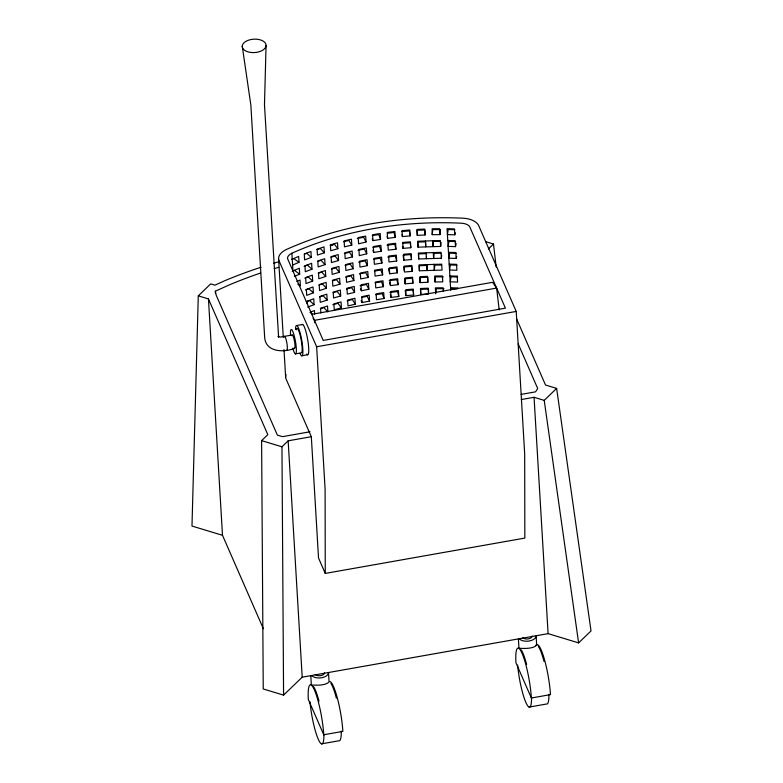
<?xml version="1.0" encoding="UTF-8"?>
<svg xmlns="http://www.w3.org/2000/svg" width="783" height="783" viewBox="0 0 783 783"><rect width="100%" height="100%" fill="white"/><g stroke="black" fill="none" stroke-linecap="round" stroke-linejoin="round"><path stroke-width="1.17" d="M261.072 267.209A344.324 193.538 -3.4 0 0 224.329 280.901L214.904 285.169L210.696 283.886L198.285 295.857L191.982 526.049L222.499 535.298L263.372 628.739M266.073 45.551A11.931 6.704 -3.4 0 1 247.957 51.854A11.931 6.704 -3.4 0 1 248.456 40.207A11.931 6.704 -3.4 0 1 266.073 45.551L264.478 104.775L278.611 337.219L278.004 336.406L280.197 337.091L292.313 334.987M440.398 230.584L439.958 234.616L432.206 234.675L432.754 229.615L440.506 229.576M435.015 281.949L434.663 276.037L442.415 275.978L442.767 281.89L435.015 281.949L435.563 276.888L443.315 276.839M440.663 246.439L440.31 240.528L417.623 241.242L417.975 247.154L440.663 246.439L441.093 242.397M435.828 292.754L436.268 288.712L444.02 288.663M441.358 258.253L441.015 252.341L418.318 253.066L418.67 258.977L441.358 258.253L441.69 255.229M454.854 229.732L448.258 229.527L447.416 234.577L454.796 234.812L455.256 232.796M455.559 241.556L448.962 241.34L448.111 246.391L455.5 246.625L456.195 243.601M456.264 253.369L449.657 253.163L448.816 258.214L456.195 258.439L456.665 256.423M311.732 675.67A8.946 5.031 -3.4 0 0 321.676 677.745A8.946 5.031 -3.4 0 0 328.508 672.705L329.056 681.983C325.014 686.016 314.981 685.174 311.781 685.008M519.344 638.918A8.946 5.031 -3.4 0 0 529.298 640.993A8.946 5.031 -3.4 0 0 536.12 635.943L536.678 645.231C532.626 649.254 522.604 648.422 519.403 648.255M516.614 318.926L545.536 385.04L556.635 388.407L591.018 630.932L578.608 642.892L548.1 633.643L302.199 677.178L283.583 695.128L263.245 688.962L261.61 440.633L267.815 434.653L208.454 298.94L198.285 295.857M283.583 695.128L281.958 446.799L288.154 440.819L311.321 436.718L318.524 558.015L325.258 573.42L524.835 538.087L524.679 453.797L516.222 311.428L478.413 225.015A19.595 11.011 -3.4 0 0 462.959 218.193C402.873 215.462 341.633 224.76 286.539 249.425A19.595 11.011 -3.4 0 0 278.836 260.348L316.645 346.761L325.102 489.13L325.258 573.42M488.406 248.935L493.486 244.042L485.577 241.644M578.608 642.892L544.224 400.377L556.635 388.407M291.893 253.242L291.1 253.643A10.639 5.98 -3.4 0 0 287.567 258.654L323.222 340.419L505.426 308.159L469.575 226.434A10.639 5.98 -3.4 0 0 462.469 223.302L461.471 223.224A225.201 126.582 -3.4 0 0 372.542 228.763C344.833 233.745 317.575 241.634 291.893 253.242L292.95 270.967M215.491 293.645L215.345 291.198L229.341 284.875A335.369 188.507 -3.4 0 1 260.651 273.022M291.511 259.418L293.635 258.507L298.998 262.325L292.597 265.065M292.245 259.153L298.646 256.413L298.998 262.325M292.206 271.241L299.341 268.236L299.693 274.138L294.369 276.428M296.708 281.479L300.046 280.05L300.398 285.961L297.716 284.053M304.489 254.093L306.711 253.261L311.282 257.401L304.616 259.917L304.264 254.005L310.929 251.49L311.282 257.401M304.078 266.328L307.416 265.075L311.977 269.215L305.311 271.73L304.959 265.829L311.624 263.313L311.977 269.215M304.773 278.151L308.111 276.898L312.681 281.038L306.016 283.554L305.664 277.642L312.329 275.127L312.681 281.038M305.478 289.964L308.815 288.712L313.386 292.852L306.721 295.367L306.368 289.465L313.034 286.94L313.386 292.852M306.182 301.778L309.52 300.525L314.081 304.675L307.67 307.083M310.156 312.192L314.433 310.577L314.649 314.13M535.738 645.231L536.678 645.231M316.851 249.62L320.306 248.485L324.358 252.811L317.438 255.082L317.086 249.18L324.005 246.899L324.358 252.811M317.546 261.434L321.01 260.308L325.062 264.634L318.143 266.905L317.79 260.993L324.71 258.723L325.062 264.634M318.25 273.257L321.715 272.122L325.757 276.448L318.847 278.719L318.495 272.807L325.405 270.536L325.757 276.448M318.955 285.071L322.42 283.945L326.462 288.261L319.552 290.542L319.2 284.63L326.11 282.36L326.462 288.261M319.66 296.894L323.115 295.759L327.167 300.085L320.247 302.355L319.895 296.444L326.814 294.173L327.167 300.085M320.355 308.708L323.819 307.582L327.862 311.898L327.519 305.996L320.599 308.267L320.883 312.994M330.289 245.363L334.37 244.218L337.884 248.7L330.749 250.726L330.397 244.815L337.532 242.799L337.884 248.7M330.994 257.186L335.075 256.031L338.589 260.524L331.454 262.54L331.101 256.628L338.236 254.612L338.589 260.524M331.698 269L335.78 267.855L339.284 272.337L332.158 274.363L331.806 268.452L338.941 266.435L339.284 272.337M332.403 280.823L336.484 279.668L339.988 284.16L332.853 286.177L332.501 280.265L339.636 278.249L339.988 284.16M333.098 292.636L337.179 291.491L340.693 295.974L333.558 297.99L333.206 292.088L340.341 290.072L340.693 295.974M332.785 304.744L337.884 303.305L341.398 307.797L334.263 309.814L333.91 303.902L341.045 301.886L341.398 307.797M351.802 245.089L344.481 246.851L344.129 240.939L351.45 239.177L351.802 245.089L348.846 240.459L343.61 241.712M352.497 256.912L345.186 258.664L344.833 252.762L352.144 251L352.497 256.912L349.551 252.283L344.314 253.526M353.202 268.726L345.88 270.487L345.528 264.576L352.849 262.814L353.202 268.726L350.246 264.096L345.019 265.349M353.906 280.539L346.585 282.301L346.233 276.399L353.554 274.637L353.906 280.539L350.95 275.919L345.714 277.162M354.611 292.362L347.29 294.124L346.938 288.213L354.259 286.451L354.611 292.362L351.655 287.733L346.419 288.986M355.306 304.176L347.995 305.938L347.642 300.026L354.953 298.274L355.306 304.176L352.36 299.556L347.123 300.799M357.244 238.512L363.655 237.249L366.043 241.996L358.585 243.826M372.953 240.635L380.558 239.432L380.205 233.52L372.61 234.724L372.953 240.635L372.228 238.688M357.948 250.325L364.359 249.063L366.747 253.819L359.289 255.64M373.657 252.459L381.262 251.245L380.91 245.343L373.305 246.547L373.657 252.459L372.933 250.511M358.643 262.148L365.064 260.876L367.452 265.633L359.965 267.111L359.622 261.209L367.1 259.721L367.452 265.633M359.348 273.962L365.759 272.699L368.157 277.456L360.669 278.924L360.327 273.032L367.804 271.544L368.157 277.456M360.053 285.775L366.464 284.513L368.852 289.27L361.374 290.747L360.415 288.839M361.824 297.383L367.168 296.336L369.556 301.093L362.079 302.561L361.12 300.662M311.585 314.355L492.595 282.311L496.647 288.075L499.163 309.911M313.083 318.407L314.433 320.335L496.647 288.075M296.728 325.513L302.6 324.475M294.496 348.396C284.043 352.702 265.584 352.272 264.664 337.414L250.863 105.147L242.25 46.197M316.645 346.761L516.222 311.428M295.387 353.887L301.181 352.859A12.401 2.075 80 0 0 300.829 338.139A12.401 2.075 80 0 0 296.365 329.78M301.661 355.825L307.533 354.777M310.048 431.766L282.457 436.65L277.378 435.113L216.265 295.406L215.345 291.198M521.155 394.397L535.543 391.843L537.725 388.574L518.189 343.903M521.312 399.545L534.055 397.294L544.224 400.377M323.751 734.757A32.798 5.501 80 0 0 314.433 690.048A32.798 5.501 80 0 0 308.326 699.503L323.751 734.757L342.856 731.381A32.798 5.501 80 0 0 329.897 681.484M531.363 698.005A32.798 5.501 80 0 0 522.046 653.296A32.798 5.501 80 0 0 515.948 662.751L531.363 698.005L550.469 694.619A32.798 5.501 80 0 0 544.224 658.718A32.798 5.501 80 0 0 536.169 645.378M321.529 743.85L338.902 740.777A29.823 5.001 80 0 0 341.28 731.126M529.151 707.098L546.514 704.015A29.823 5.001 80 0 0 548.903 694.364M372.228 235.595L378.747 234.577L380.558 239.432M387.575 238.326L395.268 237.396L394.916 231.494L387.223 232.414L387.575 238.326L387.086 236.349M372.923 247.418L379.442 246.391L381.262 251.245M373.628 259.232L380.147 258.214L381.957 263.068L374.362 264.272L374.01 258.361L381.605 257.157L381.957 263.068M374.333 271.055L380.851 270.027L382.662 274.882L375.067 276.096L374.714 270.184L382.31 268.97L382.662 274.882M389.689 273.776L397.373 272.856L397.02 266.944L389.337 267.874L389.689 273.776L388.701 269.822M375.037 282.869L381.556 281.841L383.367 286.705L375.762 287.909L375.409 281.997L383.014 280.794L383.367 286.705M375.732 294.692L382.251 293.664L384.071 298.519L376.466 299.723L376.114 293.821L383.719 292.607L384.071 298.519M391.089 297.413L398.782 296.493L398.43 290.581L390.737 291.501L391.089 297.413L390.355 294.447M387.448 233.246L394.035 232.463L395.268 237.396M402.374 236.554L410.116 235.918L409.763 230.006L402.022 230.642L402.374 236.554L402.119 234.557M387.047 245.196L394.74 244.276L395.973 249.219L388.28 250.139L387.928 244.237L395.621 243.307L395.973 249.219M403.069 248.377L410.821 247.731L410.468 241.83L402.726 242.466L403.069 248.377L402.814 246.371M387.751 257.01L395.444 256.1L396.668 261.033L388.985 261.962L388.632 256.051L396.325 255.131L396.668 261.033M403.774 260.191L411.515 259.555L411.173 253.643L403.715 254.25L403.774 260.191L403.137 255.189L410.879 254.553L411.515 259.555M388.456 268.833L396.149 267.913L397.373 272.856M389.151 280.647L396.844 279.737L398.077 284.669L390.384 285.599L390.032 279.688L397.725 278.758L398.077 284.669M405.183 283.828L412.925 283.192L412.572 277.28L405.124 277.887L405.183 283.828L404.537 278.817L412.289 278.19L412.925 283.192M389.856 292.47L397.549 291.55L398.782 296.493M405.878 295.641L413.63 295.005L413.277 289.093L405.829 289.7L405.878 295.641L405.242 290.64L412.984 290.013L413.63 295.005M401.728 231.553L409.48 230.926L410.116 235.918M425.032 234.988L424.68 229.076L416.918 229.429L417.27 235.34L425.032 234.988L424.993 230.965M402.433 243.366L410.175 242.74L410.821 247.731M412.22 271.368L404.478 272.014L404.126 266.103L411.868 265.466L412.22 271.368L411.584 266.377L403.832 267.003L404.351 271.006M419.375 270.791L442.062 270.076L441.71 264.165L419.022 264.879L419.375 270.791L419.326 265.75L427.097 265.408L427.126 269.44M420.079 282.614L427.841 282.262L427.792 277.231L420.031 277.564L420.079 282.614L420.021 276.673L427.489 276.35L427.841 282.262M420.774 294.428L420.735 289.387L428.497 289.044L428.546 294.075L428.193 288.173L420.432 288.516L420.774 294.428L427.479 294.124M424.983 229.957L417.222 230.29L417.27 235.34M425.688 241.771L417.926 242.113L417.975 247.154M426.392 253.594L418.631 253.927L418.67 258.977M440.095 241.399L433.459 241.438L432.911 246.498L432.559 240.587M440.8 253.212L434.154 253.252L433.606 258.312L433.263 252.4M441.504 265.036L434.859 265.075L434.311 270.135L433.958 264.223M447.768 240.479L455.168 240.714L455.5 246.625M448.463 252.302L455.872 252.537L456.195 258.439M449.168 264.116L456.577 264.351L456.9 270.262L449.52 270.027L450.362 264.977L456.969 265.183M449.873 275.939L457.282 276.174M457.663 277.006L451.067 276.8L450.225 281.841L457.605 282.076L457.252 276.174M450.568 287.752L457.977 287.987M451.762 288.614L457.272 288.79M261.61 440.633L281.958 446.799M294.339 270.321L299.693 274.138M310.225 312.348L312.505 314.414M311.321 436.718L285.864 378.522A19.595 11.011 -3.4 0 1 286.03 374.519M389.65 282.624L390.14 284.611M493.486 244.042L496.197 267.081M314.433 320.335L314.717 322.762M534.055 397.294L548.1 633.643M518.395 638.781L518.963 648.197M454.796 234.812L454.443 228.9L447.064 228.665L450.714 290.121M439.958 234.616L439.606 228.714L432.147 228.753L432.206 234.675M443.325 291.345L443.119 287.801L435.368 287.86L435.72 293.762M425.384 240.9L425.737 246.811L425.698 242.779M426.089 252.713L426.441 258.625L426.422 256.609M426.794 264.537L427.136 270.438M366.043 241.996L365.69 236.094L358.213 237.562L358.565 243.474M366.747 253.819L366.395 247.908L358.917 249.395L359.27 255.287M368.852 289.27L368.499 283.358L361.022 284.846L361.374 290.747M369.556 301.093L369.204 295.181L361.726 296.669L362.079 302.561M314.081 304.675L313.738 298.763L307.073 301.279L307.21 303.638M310.782 675.533L311.34 684.959M278.64 259.359L283.27 337.326M283.994 349.512L285.658 377.533M288.154 440.819L302.199 677.178M208.454 298.94L222.499 535.298M324.554 672.812A4.982 2.799 -3.4 0 1 320.746 675.621A4.982 2.799 -3.4 0 1 315.206 674.466M323.917 734.2A29.823 5.001 80 0 1 318.133 738.927A29.823 5.001 80 0 1 309.999 701.842M313.533 686.583A29.823 5.001 80 0 1 319.004 701.206M330.906 683.51A29.823 5.001 80 0 1 336.367 698.133M532.166 636.05A4.982 2.799 -3.4 0 1 528.368 638.869A4.982 2.799 -3.4 0 1 522.819 637.705M531.53 697.438A29.823 5.001 80 0 1 525.745 702.165A29.823 5.001 80 0 1 517.622 665.08M521.155 649.831A29.823 5.001 80 0 1 526.616 664.454M538.518 646.758A29.823 5.001 80 0 1 543.989 661.371M290.493 335.026A12.401 2.075 80 0 1 293.224 332.53A12.401 2.075 80 0 1 296.375 351.009A12.401 2.075 80 0 1 292.725 348.151M301.974 324.779A15.406 2.584 80 0 1 307.827 340.439A15.406 2.584 80 0 1 306.73 354.053M291.853 335.711A6.812 1.145 80 0 1 294.477 341.173A6.812 1.145 80 0 1 294.144 348.073M295.504 329.379A15.406 2.584 80 0 1 299.086 329.584A15.406 2.584 80 0 1 302.874 350.021A15.406 2.584 80 0 1 299.958 353.387M284.17 337.072A6.812 1.145 80 0 1 286.617 341.662A6.812 1.145 80 0 1 286.813 349.756M330.553 245.392A344.324 154.427 -5.1 0 1 332.941 244.962M273.531 263.303A344.324 193.538 -3.4 0 1 279.13 261.659M274.177 268.667A335.369 188.507 -3.4 0 1 278.748 267.287"/></g></svg>
